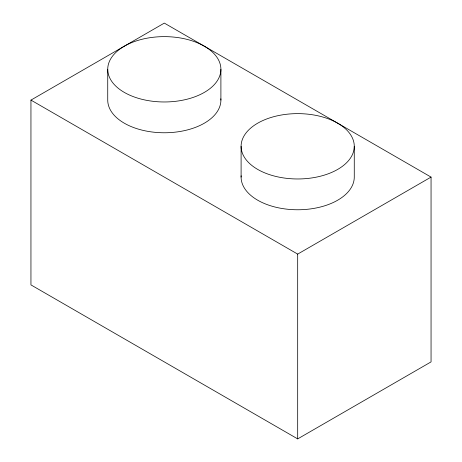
<?xml version="1.0" encoding="UTF-8"?>
<svg xmlns="http://www.w3.org/2000/svg" width="462" height="462" viewBox="0 0 462 462"><rect width="100%" height="100%" fill="white"/><g stroke="black" fill="none" stroke-linecap="round" stroke-linejoin="round"><path stroke-width="0.69" d="M30.948 100.098L164.316 23.1L431.052 177.096L431.052 361.902L297.684 438.9L30.948 284.904L30.948 100.098L297.684 254.1L431.052 177.096M354.267 146.298A56.583 32.669 0 0 1 269.392 174.59A56.583 32.669 0 0 1 269.392 118.006A56.583 32.669 0 0 1 354.267 146.298L354.267 177.096A56.583 32.669 0 0 1 296.552 209.76A56.583 32.669 0 0 1 241.147 175.791M297.684 254.1L297.684 438.9M241.1 146.298L241.1 177.096M220.9 69.3A56.583 32.669 0 0 1 136.024 97.592A56.583 32.669 0 0 1 136.024 41.008A56.583 32.669 0 0 1 220.9 69.3L220.9 100.098M107.733 69.3L107.733 100.098A56.583 32.669 0 0 0 165.448 132.761A56.583 32.669 0 0 0 220.853 98.793"/></g></svg>
